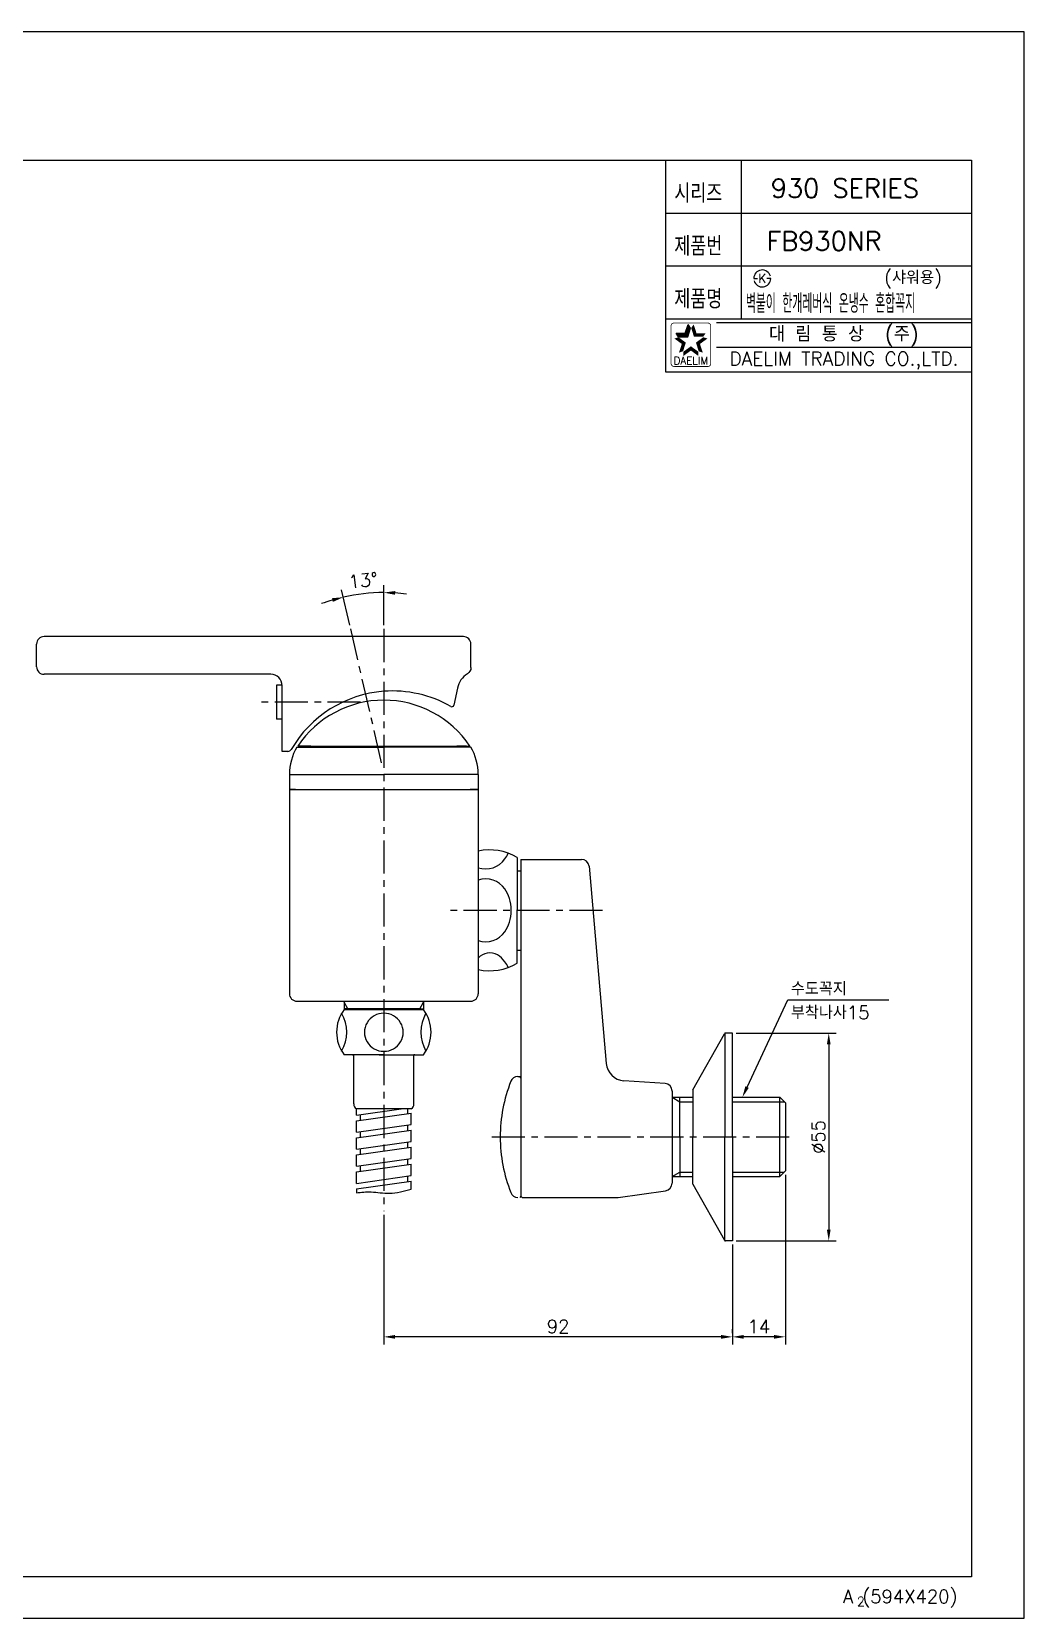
# Model space of a CAD drawing. Extents: x 3703 to 4297, y 2278 to 2698.
# Drawn here: x 4034.5 to 4297.2, y 2277.9 to 2697.9 of the extents above; entities that cross this region are included whole.
import ezdxf
from ezdxf.enums import TextEntityAlignment as Align

# ---------------------------------------------------------------- set-up
doc = ezdxf.new("R2010")
doc.units = 0
doc.header["$LTSCALE"] = 7
doc.header["$MEASUREMENT"] = 0
doc.linetypes.add('CENTER', pattern=[2, 1.25, -0.25, 0.25, -0.25])
doc.layers.get('0').update_dxf_attribs({"color": 2, "linetype": 'CONTINUOUS'})
for name, color, linetype in [('CL', 1, 'CENTER'), ('D', 2, 'CONTINUOUS'), ('DIM', 2, 'CONTINUOUS'), ('DWG', 7, 'CONTINUOUS')]:
    doc.layers.add(name, color=color, linetype=linetype)
doc.styles.add('GHS', font='ROMANS', dxfattribs={"bigfont": 'GHS'})
doc.styles.add('HAN', font='TXT.shx', dxfattribs={"bigfont": 'GHS.shx'})
doc.styles.add('ROMANS', font='romans')

# ---------------------------------------------------------------- blocks, each defined once
blk = doc.blocks.new('KS')
at = {"layer": 'DIM'}
for p, q in [((-2.25, 0), (-1.75, 0)), ((-1.75, 0), (-1.25, 0)), ((1.75, 0), (1.25, 0)), ((2.25, 0), (1.75, 0))]:
    blk.add_line(p, q, dxfattribs=at)
for start, end in [(15, 180), (195, 0)]:
    blk.add_arc((0, 0), 2.25, start, end, dxfattribs=at)
at = {"layer": 'DIM', "style": 'HAN'}
blk.add_text('K', height=2.39, dxfattribs=at).set_placement((0, 0), align=Align.MIDDLE)
blk = doc.blocks.new('BORDER')
for p, q in [((1, 1), (0, 1)), ((1, 0), (1, 1)), ((0, 0), (1, 0))]:
    blk.add_line(p, q)
blk = doc.blocks.new('양식')
at = {"color": 4}
for p, q in [((1219, 386), (1768, 386)), ((1768, 386), (1768, 11)), ((1768, 11), (1219, 11))]:
    blk.add_line(p, q, dxfattribs=at)
at = {"color": 7}
for p, q in [((1687, 386), (1687, 330)), ((1707, 386), (1707, 344)), ((1687, 372), (1768, 372)), ((1687, 358), (1768, 358)), ((1687, 344), (1768, 344)), ((1687, 330), (1768, 330))]:
    blk.add_line(p, q, dxfattribs=at)
at = {"color": 2}
for p, q in [((1692.24, 340.18), (1692.99, 342.49)), ((1692.9, 339.27), (1693.65, 341.57)), ((1693.65, 341.57), (1692.99, 342.49)), ((1689.81, 340.18), (1692.24, 340.18)), ((1690.48, 339.27), (1689.81, 340.18)), ((1690.48, 339.27), (1692.9, 339.27))]:
    blk.add_line(p, q, dxfattribs=at)
at = {"color": 2, "linetype": 'Continuous'}
for p, q in [((1700.5, 343), (1768, 343)), ((1700.5, 336.5), (1768, 336.5))]:
    blk.add_line(p, q, dxfattribs=at)
at = {"color": 2, "linetype": 'Continuous', "const_width": 0.2}
for points in [[(1688.48, 342.13, -0.414214), (1689.23, 342.88)], [(1688.48, 332.13), (1688.48, 342.13, -1)], [(1689.23, 342.88), (1698.23, 342.88, -0.414214), (1698.98, 342.13, 0.043396)], [(1698.98, 342.13), (1698.98, 332.13, -0.414214), (1698.23, 331.38)], [(1698.23, 331.38), (1689.48, 331.38, -0.414214), (1688.48, 332.13, 0.672398)]]:
    blk.add_lwpolyline(points, format="xyb", dxfattribs=at)
at = {"color": 2}
for points in [[(1692.24, 340.18), (1692.9, 339.27), (1692.99, 342.49), (1693.65, 341.57)], [(1694.47, 342.49), (1693.8, 341.57), (1695.22, 340.18), (1694.55, 339.27)], [(1691.32, 337.35), (1692.4, 337.7), (1689.36, 338.78), (1690.43, 339.13)], [(1689.81, 340.18), (1690.48, 339.27), (1692.24, 340.18), (1692.9, 339.27)], [(1690.57, 335.05), (1691.65, 335.4), (1691.32, 337.35), (1692.4, 337.7)], [(1693.73, 335.6), (1693.73, 336.73), (1691.77, 334.18), (1691.77, 335.31)], [(1695.69, 334.18), (1695.69, 335.31), (1693.73, 335.6), (1693.73, 336.73)], [(1695.22, 340.18), (1694.55, 339.27), (1697.64, 340.18), (1696.98, 339.27)], [(1698.1, 338.78), (1697.02, 339.13), (1696.14, 337.35), (1695.06, 337.7)], [(1696.14, 337.35), (1695.06, 337.7), (1696.89, 335.05), (1695.81, 335.4)]]:
    blk.add_solid(points, dxfattribs=at)
at = {"xscale": 594, "yscale": 420, "zscale": 594}
blk.add_blockref('BORDER', (1188, 0), dxfattribs=at)
at = {"layer": 'DIM', "color": 4}
blk.add_blockref('KS', (1712.63, 354.68), dxfattribs=at)
at = {"color": 7, "linetype": 'Continuous'}
for s, height, style, p in [('대 림 통 상  (주)', 4, 'GHS', (1734.26, 339.7)), ('DAELIM TRADING CO.,LTD.', 3.6, 'ROMANS', (1734.26, 332.93))]:
    blk.add_text(s, height=height, dxfattribs=dict(at, style=style)).set_placement(p, align=Align.MIDDLE)
at = {"color": 2, "linetype": 'Continuous', "style": 'ROMANS'}
blk.add_text('DAELIM', height=2, dxfattribs=at).set_placement((1693.73, 331.93), align=Align.CENTER)
at = {"color": 7, "style": 'GHS'}
for s, height, p in [('A (594X420)', 3.5, (1734.01, 4.03)), ('2', 2.5, (1737.67, 3.19))]:
    blk.add_text(s, height=height, dxfattribs=at).set_placement(p)
at = {"layer": 'DIM', "style": 'GHS', "width": 0.8}
for s, p in [('시리즈', (1689.34, 374.73)), ('제품번', (1689.34, 360.73)), ('제품명', (1689.34, 346.73))]:
    blk.add_text(s, height=5, dxfattribs=at).set_placement(p)

msp = doc.modelspace()

# ---------------------------------------------------------------- linework, layer by layer
at = {"layer": 'CL'}
for p, q in [((4127.09, 2504.35), (4118.91, 2539.79)), ((4127.67, 2539.79), (4127.67, 2385.7)), ((4121.54, 2520.39), (4094.19, 2520.39)), ((4185.56, 2465.31), (4144.01, 2465.31)), ((4156.23, 2405.31), (4235.79, 2405.31))]:
    msp.add_line(p, q, dxfattribs=at)
at = {"layer": 'D'}
for p, q in [((4118.17, 2439.25), (4117.17, 2440.98)), ((4137.17, 2439.25), (4138.17, 2440.98)), ((4118.17, 2439.25), (4118.17, 2439.05)), ((4137.17, 2439.25), (4137.17, 2439.05))]:
    msp.add_line(p, q, dxfattribs=at)
at = {"layer": 'D', "color": 7}
for p, q in [((4118.17, 2439.25), (4117.17, 2439.25)), ((4137.17, 2439.25), (4138.17, 2439.25))]:
    msp.add_line(p, q, dxfattribs=at)
at = {"layer": 'D'}
msp.add_open_spline([(4120.42, 2390.51), (4121.71, 2390.69), (4124.62, 2390.95), (4129.52, 2390.05), (4133.01, 2390.94), (4134.92, 2391.52)], degree=3, knots=[2.5168, 2.5168, 2.5168, 2.5168, 6.410085, 11.269582, 17.164941, 17.164941, 17.164941, 17.164941], dxfattribs=at)
at = {"layer": 'DIM'}
for p, q in [((4118.68, 2540.76), (4116.51, 2550.16)), ((4127.67, 2540.79), (4127.67, 2551.43)), ((4223.86, 2418.53), (4234.64, 2441.59)), ((4234.64, 2441.59), (4261.39, 2441.59)), ((4220.98, 2432.81), (4247.47, 2432.81)), ((4245.47, 2429.81), (4245.47, 2380.81)), ((4232.48, 2394.81), (4232.48, 2415.81)), ((4233.98, 2395.31), (4233.98, 2350.4)), ((4127.67, 2384.7), (4127.67, 2350.4)), ((4220.98, 2377.81), (4247.47, 2377.81)), ((4219.98, 2376.81), (4219.98, 2350.4)), ((4216.98, 2352.4), (4130.67, 2352.4)), ((4219.98, 2353.4), (4219.98, 2354.4)), ((4230.98, 2352.4), (4222.98, 2352.4))]:
    msp.add_line(p, q, dxfattribs=at)
for start, end in [(90, 103), (106.6098, 110.2197), (82.7803, 86.3902)]:
    msp.add_arc((4127.67, 2501.81), 47.62, start, end, dxfattribs=at)
for points in [[(4130.66, 2548.84), (4130.69, 2549.84), (4127.67, 2549.43)], [(4113.93, 2547.93), (4114.19, 2546.96), (4116.96, 2548.21)], [(4244.97, 2429.81), (4245.97, 2429.81), (4245.47, 2432.81)], [(4224.31, 2418.32), (4223.4, 2418.74), (4222.59, 2415.81)], [(4244.97, 2380.81), (4245.97, 2380.81), (4245.47, 2377.81)], [(4130.67, 2352.9), (4130.67, 2351.9), (4127.67, 2352.4)], [(4216.98, 2352.9), (4216.98, 2351.9), (4219.98, 2352.4)], [(4222.98, 2352.9), (4222.98, 2351.9), (4219.98, 2352.4)], [(4230.98, 2352.9), (4230.98, 2351.9), (4233.98, 2352.4)]]:
    msp.add_solid(points, dxfattribs=at)
at = {"layer": 'DWG'}
for p, q in [((4148.73, 2537.79), (4037.73, 2537.79)), ((4035.73, 2529.79), (4035.73, 2535.79)), ((4150.73, 2529.61), (4150.73, 2535.79)), ((4097.73, 2527.79), (4037.73, 2527.79)), ((4100.73, 2524.89), (4099.23, 2524.89)), ((4099.23, 2524.89), (4099.23, 2515.89)), ((4100.73, 2507.39), (4100.73, 2524.79)), ((4100.73, 2515.89), (4099.23, 2515.89)), ((4104.63, 2508.51), (4127.67, 2508.51)), ((4108.37, 2508.81), (4104.87, 2508.81)), ((4105.82, 2508.81), (4127.67, 2508.81)), ((4105.82, 2508.81), (4105.82, 2508.51)), ((4127.67, 2508.81), (4150.47, 2508.81)), ((4150.72, 2508.51), (4127.67, 2508.51)), ((4149.52, 2508.81), (4146.97, 2508.81)), ((4149.52, 2508.81), (4149.52, 2508.51)), ((4102.29, 2507.39), (4100.73, 2507.39)), ((4102.67, 2501.31), (4102.67, 2497.31)), ((4102.67, 2501.31), (4127.67, 2501.31)), ((4152.67, 2501.31), (4127.67, 2501.31)), ((4152.67, 2501.31), (4152.67, 2497.31)), ((4102.67, 2497.31), (4102.67, 2443.25)), ((4102.67, 2497.31), (4104.77, 2497.31)), ((4102.67, 2497.31), (4127.67, 2497.31)), ((4104.27, 2497.31), (4102.67, 2497.31)), ((4127.67, 2497.31), (4152.67, 2497.31)), ((4152.67, 2497.31), (4150.57, 2497.31)), ((4151.07, 2497.31), (4152.67, 2497.31)), ((4152.67, 2497.31), (4152.67, 2443.25)), ((4162.98, 2479.29), (4162.98, 2465.31)), ((4163.98, 2478.81), (4163.98, 2389.61)), ((4163.98, 2478.81), (4180.02, 2478.81)), ((4162.98, 2475.81), (4163.98, 2475.81)), ((4163.98, 2475.71), (4163.98, 2473.31)), ((4182.01, 2476.99), (4186.58, 2424.76)), ((4162.98, 2451.34), (4162.98, 2465.31)), ((4163.98, 2457.31), (4163.98, 2454.91)), ((4163.98, 2457.31), (4163.98, 2454.81)), ((4162.98, 2454.81), (4163.98, 2454.81)), ((4104.67, 2441.25), (4150.67, 2441.25)), ((4117.17, 2441.25), (4117.17, 2439.05)), ((4138.17, 2441.25), (4138.17, 2439.05)), ((4117.17, 2439.05), (4138.17, 2439.05)), ((4137.17, 2439.25), (4118.17, 2439.25)), ((4209.48, 2417.78), (4217.87, 2432.66)), ((4217.95, 2432.76), (4217.95, 2405.31)), ((4219.98, 2432.81), (4218.13, 2432.81)), ((4219.98, 2405.31), (4219.98, 2432.81)), ((4127.67, 2427.05), (4117.17, 2427.05)), ((4119.42, 2427.05), (4119.72, 2427.05)), ((4119.72, 2414.07), (4119.72, 2427.05)), ((4126.44, 2427.05), (4138.17, 2427.05)), ((4135.62, 2414.07), (4135.62, 2427.05)), ((4135.92, 2427.05), (4135.62, 2427.05)), ((4163.15, 2421.31), (4163.68, 2421.31)), ((4163.98, 2421.01), (4163.68, 2421.31)), ((4203.98, 2417.52), (4203.98, 2405.31)), ((4203.98, 2415.81), (4209.48, 2415.81)), ((4209.48, 2417.78), (4209.48, 2405.31)), ((4219.98, 2415.81), (4232.48, 2415.81)), ((4232.48, 2415.81), (4233.98, 2414.31)), ((4120.42, 2411.08), (4120.42, 2412.75)), ((4120.42, 2411.08), (4132.3, 2412.75)), ((4133.92, 2412.75), (4120.42, 2412.75)), ((4120.42, 2409.6), (4134.92, 2411.64)), ((4121.42, 2411.22), (4121.42, 2409.74)), ((4134.92, 2412.75), (4133.92, 2412.75)), ((4133.92, 2412.75), (4133.92, 2411.5)), ((4134.92, 2408.61), (4134.92, 2411.64)), ((4233.98, 2414.31), (4233.98, 2405.31)), ((4120.42, 2406.57), (4120.42, 2409.6)), ((4120.42, 2406.57), (4134.92, 2408.61)), ((4120.42, 2405.09), (4134.92, 2407.13)), ((4121.42, 2406.71), (4121.42, 2405.23)), ((4133.92, 2408.47), (4133.92, 2406.99)), ((4134.92, 2404.1), (4134.92, 2407.13)), ((4120.42, 2402.06), (4120.42, 2405.09)), ((4120.42, 2402.06), (4134.92, 2404.1)), ((4120.42, 2400.58), (4134.92, 2402.62)), ((4133.92, 2403.99), (4133.92, 2402.48)), ((4134.92, 2399.59), (4134.92, 2402.62)), ((4203.98, 2405.31), (4203.98, 2393.05)), ((4209.48, 2392.85), (4209.48, 2405.31)), ((4217.95, 2377.87), (4217.95, 2405.31)), ((4219.98, 2405.31), (4219.98, 2377.81)), ((4233.98, 2405.31), (4233.98, 2396.31)), ((4120.42, 2397.55), (4120.42, 2400.58)), ((4120.42, 2397.55), (4134.92, 2399.59)), ((4121.42, 2402.24), (4121.42, 2400.72)), ((4133.92, 2399.48), (4133.92, 2397.97)), ((4120.42, 2396.07), (4134.92, 2398.11)), ((4120.42, 2393.04), (4120.42, 2396.07)), ((4120.42, 2393.04), (4134.92, 2395.08)), ((4121.42, 2397.73), (4121.42, 2396.21)), ((4133.92, 2394.97), (4133.92, 2393.46)), ((4134.92, 2395.08), (4134.92, 2398.11)), ((4203.98, 2394.81), (4209.48, 2394.81)), ((4219.98, 2394.81), (4232.48, 2394.81)), ((4233.98, 2396.31), (4232.48, 2394.81)), ((4120.42, 2391.56), (4134.92, 2393.6)), ((4120.42, 2391.56), (4120.42, 2390.51)), ((4134.92, 2391.52), (4134.92, 2393.6)), ((4189.75, 2389.31), (4202.26, 2391.07)), ((4209.48, 2392.85), (4217.87, 2377.97)), ((4163.98, 2389.61), (4163.68, 2389.31)), ((4164.28, 2389.31), (4163.98, 2389.61)), ((4164.28, 2389.31), (4189.75, 2389.31)), ((4219.98, 2377.81), (4218.13, 2377.81))]:
    msp.add_line(p, q, dxfattribs=at)
at = {"layer": 'DWG', "color": 7, "linetype": 'Continuous'}
msp.add_line((4202.12, 2419.44), (4191.21, 2420.21), dxfattribs=at)
at = {"layer": 'DWG', "color": 2, "linetype": 'Continuous'}
for p, q in [((4203.98, 2415.81), (4206.06, 2414.61)), ((4203.98, 2394.81), (4206.06, 2396.01))]:
    msp.add_line(p, q, dxfattribs=at)
at = {"layer": 'DWG', "color": 7}
for q in [(4206.06, 2415.81), (4206.06, 2394.81)]:
    msp.add_line((4206.06, 2405.31), q, dxfattribs=at)
at = {"layer": 'DWG', "color": 2}
for p, q in [((4206.06, 2414.61), (4209.48, 2414.61)), ((4219.98, 2414.61), (4233.68, 2414.61)), ((4206.06, 2396.01), (4209.48, 2396.01)), ((4219.98, 2396.01), (4233.68, 2396.01))]:
    msp.add_line(p, q, dxfattribs=at)
at = {"layer": 'DWG'}
msp.add_lwpolyline([(4150.73, 2529.61, -0.256409), (4149.8, 2527.92, 0.200465), (4147.16, 2524.13), (4146.18, 2519.59)], format="xyb", dxfattribs=at)
for centre, radius, start, end in [((4037.73, 2535.79), 2, 90, 180), ((4148.73, 2535.79), 2, 0, 90), ((4037.73, 2529.79), 2, 180, 270), ((4097.73, 2524.79), 3, 0, 90), ((4130, 2492.38), 31, 94.3044, 149.9872), ((4127.67, 2493.44), 27.5, 90, 146.0055), ((4130, 2492.38), 31, 60.131, 94.3044), ((4127.67, 2493.44), 27.5, 33.9945, 90), ((4145.69, 2519.7), 0.5, 240.131, 347.8168), ((4102.29, 2508.39), 1, 270, 329.9872), ((4117.67, 2501.11), 15, 150.4033, 179.2041), ((4137.68, 2501.11), 15, 0.7959, 29.5967), ((4155.73, 2467.31), 14, 58.8114, 102.6135), ((4154.62, 2482.52), 6.25, 251.8483, 324.7592), ((4152.87, 2483.76), 8.4, 324.7592, 336.7524), ((4180.02, 2476.81), 2, 5, 90), ((4154.62, 2467.36), 6.25, 35.2408, 108.1517), ((4152.87, 2466.12), 8.4, 16.3114, 35.2408), ((4150.1, 2465.31), 11.28, 0, 16.3114), ((4152.87, 2464.5), 8.4, 324.7592, 343.6886), ((4150.1, 2465.31), 11.28, 343.6886, 0), ((4154.62, 2463.26), 6.25, 251.8483, 324.7592), ((4155.73, 2450), 4.06, 59.617, 138.8836), ((4154.62, 2448.11), 6.25, 35.2408, 59.617), ((4155.73, 2463.31), 14, 257.3865, 301.1886), ((4152.87, 2446.87), 8.4, 23.2476, 35.2408), ((4104.67, 2443.25), 2, 180, 270), ((4150.67, 2443.25), 2, 270, 0), ((4125.17, 2433.05), 10, 143.1301, 216.8699), ((4107.85, 2433.05), 10, 330, 30), ((4127.56, 2433.03), 5.02, 88.6566, 271.3434), ((4127.79, 2433.03), 5.02, 268.6566, 91.3434), ((4147.49, 2433.05), 10, 150, 210), ((4130.17, 2433.05), 10, 323.1301, 36.8699), ((4147.49, 2433.05), 10, 150, 158.7568), ((4218.13, 2432.51), 0.3, 90, 150.5949), ((4191.56, 2425.2), 5, 185, 266), ((4198.48, 2405.31), 40, 158.3817, 180), ((4163.15, 2419.31), 2, 90, 158.3817), ((4201.98, 2417.45), 2, 0, 86), ((4121.22, 2414.02), 1.5, 178.2676, 237.8), ((4134.12, 2414.02), 1.5, 302.2, 1.7324), ((4198.48, 2405.31), 40, 180, 201.6183), ((4163.15, 2391.31), 2, 201.6183, 270), ((4201.98, 2393.05), 2, 278, 0), ((4218.13, 2378.11), 0.3, 209.4051, 270)]:
    msp.add_arc(centre, radius, start, end, dxfattribs=at)

# ---------------------------------------------------------------- block references
at = {"layer": 'DIM'}
msp.add_blockref('양식', (2515.24, 2277.9), dxfattribs=at)

# ---------------------------------------------------------------- texts
at = {"color": 7, "style": 'GHS'}
for s, p in [('930 SERIES', (4249.74, 2656.48)), ('FB930NR', (4244.24, 2642.48))]:
    msp.add_text(s, height=5, dxfattribs=at).set_placement(p, align=Align.MIDDLE)
at = {"style": 'GHS'}
msp.add_text('(샤워용)', height=3.5, dxfattribs=at).set_placement((4260.12, 2631.08))
at = {"style": 'GHS', "width": 0.5}
msp.add_text('벽붙이 한개레버식 온냉수 혼합꼭지', height=5, dxfattribs=at).set_placement((4223.53, 2623.46))
at = {"layer": 'DIM', "style": 'GHS'}
for s, p in [('수도꼭지', (4235.45, 2442.8)), ('부착나사15', (4235.45, 2436.5))]:
    msp.add_text(s, height=3.5, dxfattribs=at).set_placement(p)
at = {"layer": 'DIM', "char_height": 3.5, "attachment_point": 5}
for s, insert, rotation, style in [('\\A1;13%%D', (4122.19, 2552.63), 6.1541, 'GHS'), ('\\A1;∅55', (4242.72, 2405.31), 90, 'ROMANS')]:
    msp.add_mtext(s, dxfattribs=dict(at, insert=insert, rotation=rotation, style=style))
at = {"layer": 'DIM', "char_height": 3.5, "attachment_point": 5, "style": 'GHS'}
for s, insert in [('\\A1;92', (4173.83, 2355.15)), ('\\A1;14', (4226.98, 2355.15))]:
    msp.add_mtext(s, dxfattribs=dict(at, insert=insert))

doc.saveas('drawing.dxf')
